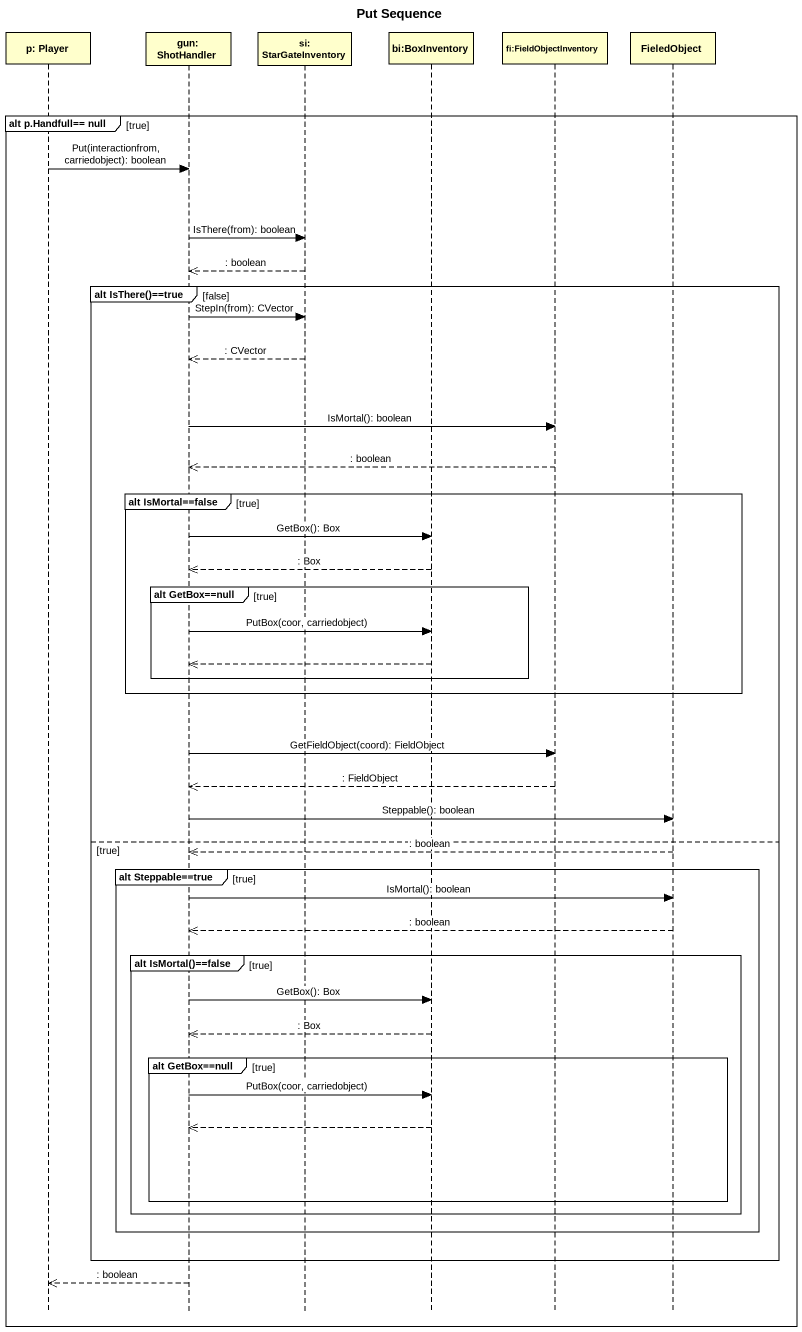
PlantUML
@startuml
title Put Sequence
hide footbox
participant "p: Player" as p_Player
participant "gun: ShotHandler" as gun_ShotHandler
participant "si: StarGateInventory" as si_StarGateInventory
participant "bi:BoxInventory" as bi_BoxInventory
participant "fi:FieldObjectInventory" as fi_FieldObjectInventory
participant FieledObject

group alt p.Handfull== null [true]
  p_Player -> gun_ShotHandler : Put(interactionfrom, carriedobject): boolean
  gun_ShotHandler -> si_StarGateInventory : IsThere(from): boolean
  si_StarGateInventory -->> gun_ShotHandler : : boolean
  group alt IsThere()==true [false]
    gun_ShotHandler -> si_StarGateInventory : StepIn(from): CVector
    si_StarGateInventory -->> gun_ShotHandler : : CVector
    gun_ShotHandler -> fi_FieldObjectInventory : IsMortal(): boolean
    fi_FieldObjectInventory -->> gun_ShotHandler : : boolean
    group alt IsMortal==false [true]
      gun_ShotHandler -> bi_BoxInventory : GetBox(): Box
      bi_BoxInventory -->> gun_ShotHandler : : Box
      group alt GetBox==null [true]
        gun_ShotHandler -> bi_BoxInventory : PutBox(coor, carriedobject)
        bi_BoxInventory -->> gun_ShotHandler
      end
    end
    gun_ShotHandler -> fi_FieldObjectInventory : GetFieldObject(coord): FieldObject
    fi_FieldObjectInventory -->> gun_ShotHandler : : FieldObject
    gun_ShotHandler -> FieledObject : Steppable(): boolean
  else true
    FieledObject -->> gun_ShotHandler : : boolean
    group alt Steppable==true [true]
      gun_ShotHandler -> FieledObject : IsMortal(): boolean
      FieledObject -->> gun_ShotHandler : : boolean
      group alt IsMortal()==false [true]
        gun_ShotHandler -> bi_BoxInventory : GetBox(): Box
        bi_BoxInventory -->> gun_ShotHandler : : Box
        group alt GetBox==null [true]
          gun_ShotHandler -> bi_BoxInventory : PutBox(coor, carriedobject)
          bi_BoxInventory -->> gun_ShotHandler
        end
      end
    end
  end
  gun_ShotHandler -->> p_Player : : boolean
end
@enduml
